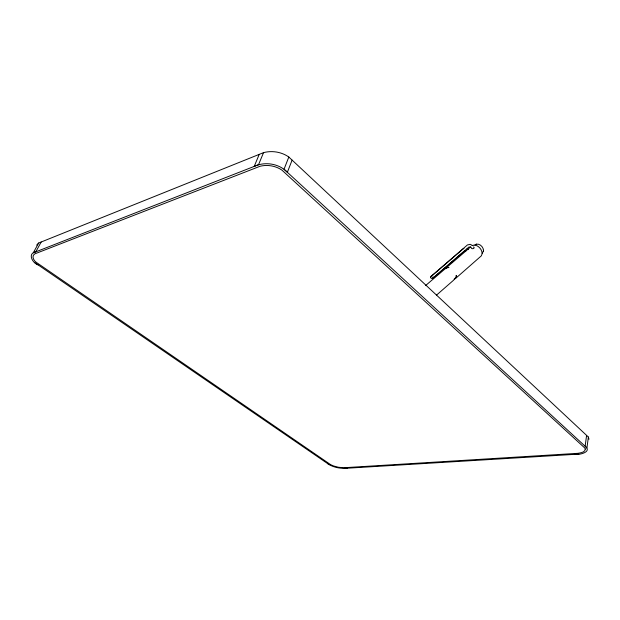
<?xml version="1.0" encoding="UTF-8"?>
<svg xmlns="http://www.w3.org/2000/svg" width="620" height="620" viewBox="0 0 620 620"><rect width="100%" height="100%" fill="white"/><g stroke="black" fill="none" stroke-linecap="round" stroke-linejoin="round"><path stroke-width="0.93" d="M588.977 439.262L588.38 437.046L288.819 157.038C281.643 151.916 272.017 150.373 263.531 152.644L38.665 243.017L36.665 245.101M482.337 253.309L483.507 250.713M483.507 250.581C483.461 247.039 479.818 243.342 476.175 244.233M483.492 251.085L483.522 250.232M436.496 295.143L453.282 280.465C456.816 276.908 458.389 274.722 454.305 279M456.274 276.838L456.266 275.815L456.297 276.45M430.621 277.016C430.668 279.612 433.55 278.163 434.411 276.877L464.442 251.077L465.86 250.999M588.38 437.046L586.939 447.896L284.03 169.229L288.819 157.038M586.597 435.38L585.14 446.245C592.534 452.019 579.018 455.235 574.577 454.367M430.621 277.008L467.41 244.954L470.185 244.334L472.75 245.629M292.105 160.115L287.362 172.29C279.194 163.579 264.895 161.308 254.208 166.416L259.222 154.38M263.531 152.644L258.532 164.719L33.279 252.828L38.665 243.017M41.184 242.009L35.79 251.844C27.179 253.317 32.496 263.19 38.138 264.903M471.487 247.636L471.394 248.178A1.542 0.721 -3.7 0 0 471.696 248.442A1.511 0.674 -1.4 0 0 472.13 248.589C473.308 249.271 475.253 247.434 473.409 246.962M446.129 267.902L445.602 268.708L446.71 267.6L448.679 267.445M425.545 285.611L470.735 246.83M432.667 274.923L462.737 249.186M432.396 275.164L431.063 276.264L431.838 275.947M446.028 267.995L448.896 267.491M474.866 244.915L476.478 244.125M472.153 245.613C477.33 243.048 484.398 251.085 481.291 255.874L455.506 278.519L454.289 278.977M463.117 248.907L463.969 248.496M347.262 468.209C340.45 468.751 333.072 467.519 327.438 463.466M344.464 468.379L578.786 454.111M470.355 247.047L468.945 247.008L432.83 278.178L433.171 276.884M467.085 248.775L468.317 249.62M35.123 262.841L329.313 464.752M456.196 275.373L456.274 276.04M585.288 449.019C585.125 452.468 580.46 452.848 577.825 453.329L343.62 467.751L338.349 467.24L333.498 465.946L330.607 464.636L36.394 262.43C33.697 260.702 31.124 255.913 34.828 253.851L260.09 166.253C267.445 164.447 275.66 165.811 281.922 170.12L584.792 448.004L585.288 449.019"/></g></svg>
